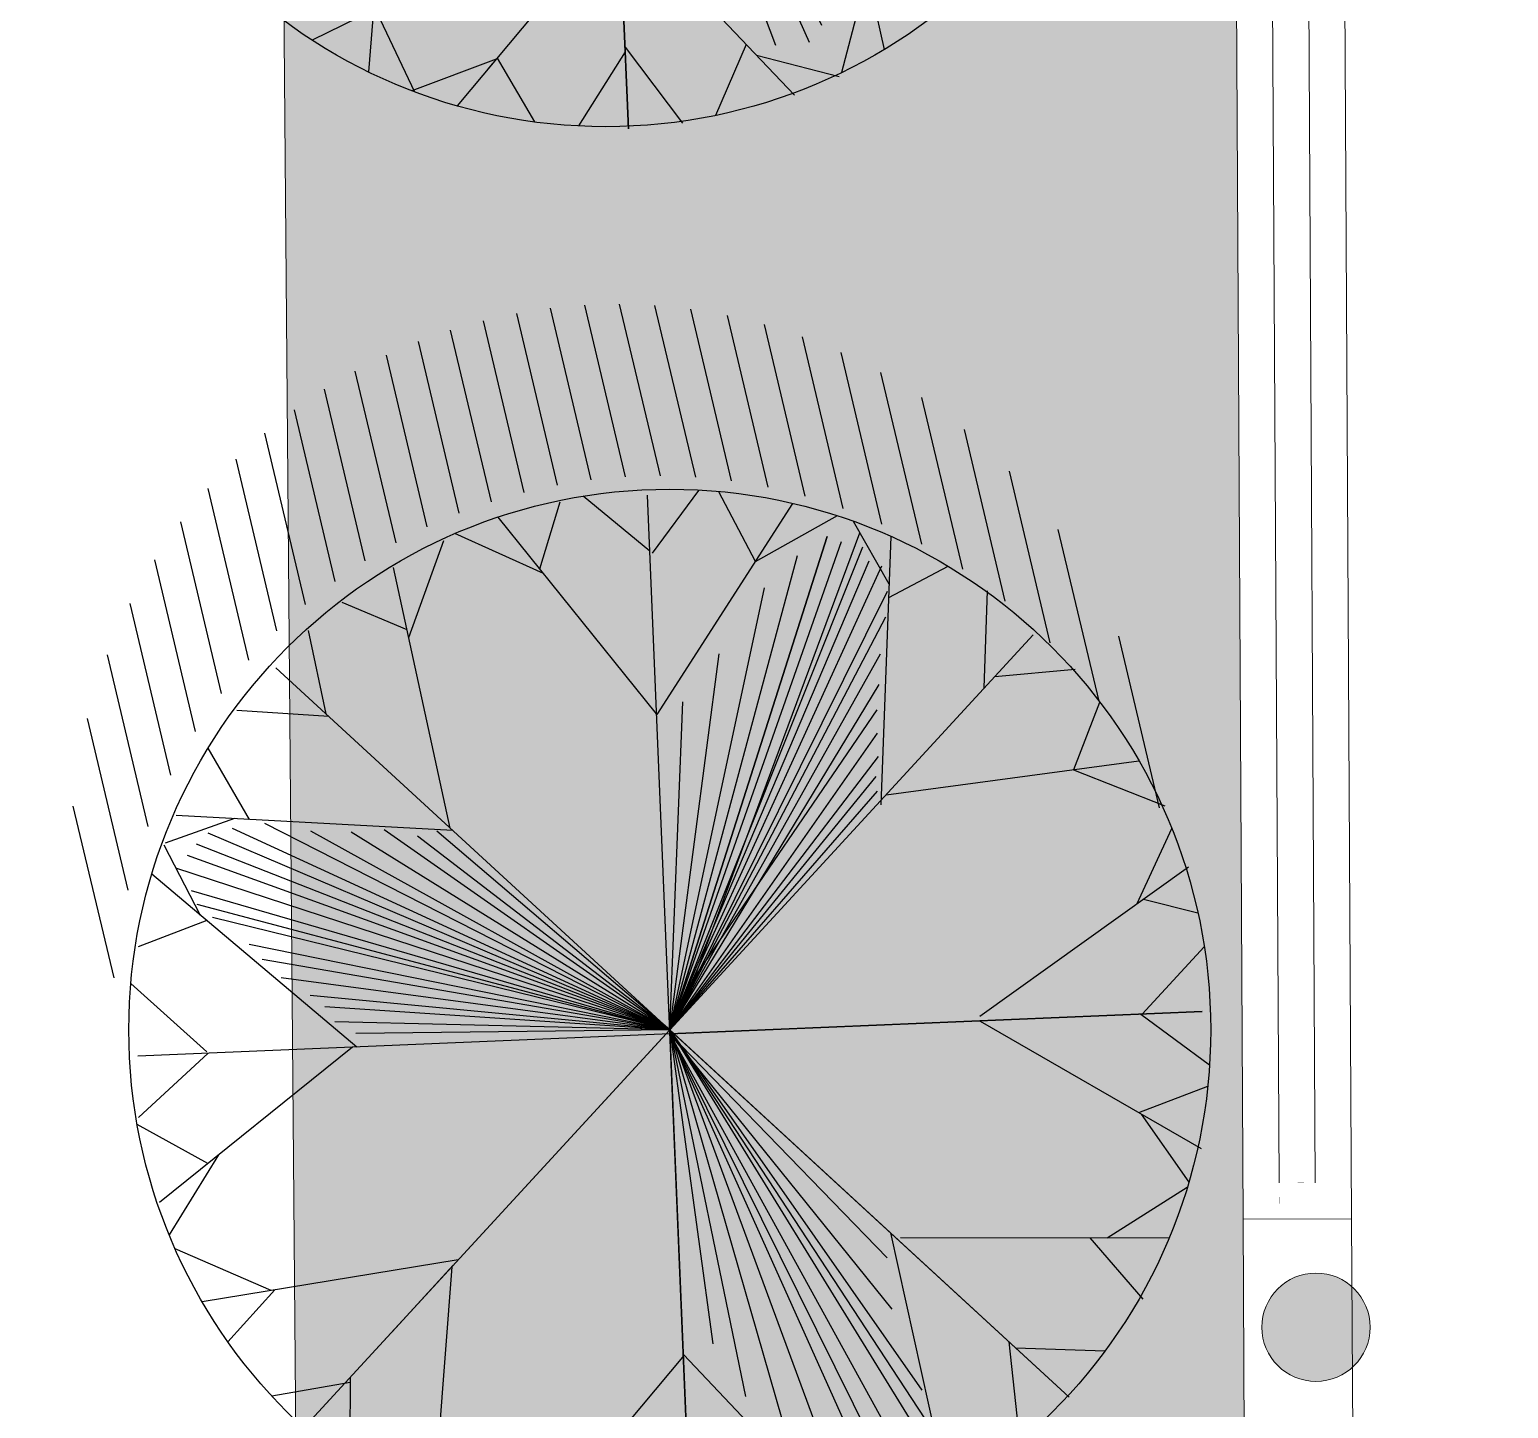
# Model space of a CAD drawing. Header units: millimetres. Extents: x 15176 to 113240, y 14038 to 107702.
# Drawn here: x 20288 to 24381, y 76256 to 80073 of the extents above; entities that cross this region are included whole.
import ezdxf

# ---------------------------------------------------------------- set-up
doc = ezdxf.new("R2010")
doc.units = ezdxf.units.MM
for name, color, linetype in [('graas', 72, 'Continuous'), ('hatch', 252, 'Continuous'), ('wall', 5, 'Continuous'), ('windows', 4, 'Continuous')]:
    doc.layers.add(name, color=color, linetype=linetype)
doc.layers.add('plants', color=3, linetype='Continuous', lineweight=25)

# ---------------------------------------------------------------- blocks, each defined once
blk = doc.blocks.new('T40C')
at = {"color": 82, "linetype": 'Continuous'}
for p, q in [((-0.0015539999999419, 0.4443909689825887), (-0.0549750000000131, 0.506911968982422)), ((-0.0015539999999419, 0.0137749689820339), (-0.0015539999999419, 0.5114739689825001)), ((-0.0015539999999419, 0.5114739689825001), (-0.0015539999999419, -0.4769480310178551)), ((-0.0015539999999419, 0.436354968982414), (0.058516999999938, 0.5048359689826611)), ((-0.1219219999998131, 0.4262809689826099), (-0.1133199999999306, 0.5002069689826385)), ((-0.0015539999999419, 0.2889129689820038), (0.1386210000000574, 0.4895789689826415)), ((-0.0046550000001844, 0.298380968982201), (-0.1711030000001301, 0.4799189689820196)), ((0.0979069999998501, 0.4312939689825726), (0.1805829999998423, 0.475146968982699)), ((0.2217279999999846, 0.4068259689820479), (0.1848150000000714, 0.4759459689821597)), ((-0.2374279999999089, 0.3842559689819609), (-0.221002000000226, 0.4586119689820407)), ((-0.1327099999998609, 0.4380449689824673), (-0.2166360000001077, 0.460739968982125)), ((0.2090880000000652, 0.2244179689823795), (0.2252260000000206, 0.457306968982266)), ((-0.2000170000001162, 0.2177959689825002), (-0.2512870000000476, 0.4459259689820101)), ((-0.2368630000000849, 0.3817479689823813), (-0.2975870000000214, 0.411771968982066)), ((0.2207899999998517, 0.3932869689824656), (0.2878519999999298, 0.4166179689818819)), ((-0.3044960000001993, 0.3219459689826181), (-0.3130409999998847, 0.3997969689826277)), ((0.2979080000000067, 0.3132369689819825), (0.3134490000002188, 0.3990379689821566)), ((0.3507890000000771, 0.3661189689819366), (-0.3486699999998564, -0.3333400310175421)), ((0.0010600000000522, 0.016388968982028), (-0.3443229999998039, 0.3617729689822227)), ((-0.3443229999998039, 0.3617729689822227), (0.3464439999997921, -0.3289950310181666)), ((0.3008300000001327, 0.3161599689819923), (0.3800750000000335, 0.3306309689824047)), ((-0.3054699999997865, 0.3229189689818668), (-0.3893480000001546, 0.3230529689826653)), ((0.3847040000000561, 0.2335429689819648), (0.4046750000002248, 0.2984089689825851)), ((-0.3837789999997767, 0.2522999689826975), (-0.408382999999958, 0.2975499689819117)), ((-0.2033929999997781, 0.2144309689820147), (-0.4334990000002108, 0.2627389689823758)), ((-0.3770150000000285, 0.2508809689825284), (-0.4491619999998875, 0.2275149689821774)), ((0.2091550000000097, 0.2253619689827246), (0.4418000000000575, 0.2362039689824087)), ((0.3861040000001594, 0.2336089689824803), (0.4596569999998792, 0.1963229689827131)), ((0.3914690000001428, 0.2338589689825312), (0.3982270000001336, 0.2341739689818496)), ((-0.4277539999998226, 0.1246049689825668), (-0.4600740000000769, 0.2089529689819756)), ((0.4262840000001233, 0.118141968981945), (0.4586340000000746, 0.1988829689826161)), ((-0.2946200000001227, 0.0137749689820339), (-0.4744460000001709, 0.1634729689822052)), ((0.2937149999997928, 0.0137749689820339), (0.4737810000001446, 0.1555339689821267)), ((-0.4280859999998938, 0.1248809689823247), (-0.4899129999998877, 0.1006239689822905)), ((0.4291299999999865, 0.120381968982656), (0.4873080000002119, 0.0977579689824779)), ((0.4314760000002025, 0.0137749689820339), (0.4910039999999753, 0.0678609689821315)), ((-0.4417889999999716, 0.0137749689820339), (-0.4967200000000958, 0.063408968982003)), ((-0.4276759999997921, 0.0137749689820339), (-0.4952309999998761, -0.044283031017585)), ((0.4953169999998863, 0.0137749689820339), (-0.4938689999999042, 0.0137749689820339)), ((-0.2846349999999802, 0.0167399689826198), (-0.4720790000001216, -0.1432080310178208)), ((-0.0015539999999419, 0.0137749689820339), (-0.2916650000001937, 0.0059429689827084)), ((-0.0015539999999419, 0.0137749689820339), (-0.0528349999999591, -0.0020930310174663)), ((-0.0015539999999419, 0.0137749689820339), (-0.0528349999999591, -0.0020930310174663)), ((-0.0015539999999419, 0.0137749689820339), (0.0010600000000522, 0.016388968982028)), ((-0.0015539999999419, 0.0137749689820339), (0.4953169999998863, 0.0137749689820339)), ((0.284979999999905, 0.0137749689820339), (0.4722489999999198, -0.13302203101739)), ((0.2916989999998805, 0.0137749689820339), (0.3746919999998681, 0.0137749689820339)), ((0.4349240000001373, 0.0169079689821956), (0.4927379999999175, -0.0276260310174621)), ((-0.429410000000189, -0.1067990310175446), (-0.4873739999998179, -0.0863020310180218)), ((0.4191289999998844, -0.091383031017358), (0.4832999999998719, -0.0908910310181454)), ((0.4216989999999896, -0.093396031017619), (0.4533190000001923, -0.1840350310176291)), ((-0.4387120000001232, -0.1147360310178556), (-0.4590370000000803, -0.1779190310180638)), ((0.2041709999998602, -0.18672203101778), (0.2148520000000644, -0.4325490310175155)), ((0.207140999999865, -0.18969203101733), (0.4317769999997836, -0.2236440310180114)), ((-0.3711629999997967, -0.2191800310174585), (-0.4529449999999997, -0.1923010310174504)), ((-0.2066180000001623, -0.1905600310174123), (-0.4335219999998117, -0.2300270310179258)), ((-0.2067480000000614, -0.1914180310177471), (-0.2413719999999557, -0.4204180310180163)), ((0.3628359999997883, -0.2132240310174893), (0.4475790000001325, -0.1967410310180639)), ((0.3754509999998845, -0.2151300310179067), (0.3928270000001248, -0.2870600310179725)), ((-0.371157999999923, -0.2191800310174585), (-0.3953010000000177, -0.2871630310173714)), ((-0.0015539999999419, -0.2564830310175239), (0.1599949999999808, -0.4525260310174417)), ((-0.0015539999999419, -0.2596290310175391), (-0.1423620000000483, -0.4598530310177011)), ((0.3007290000000467, -0.2832810310173954), (0.387391000000207, -0.2905470310179226)), ((-0.312626999999793, -0.2937890310176954), (-0.3837079999998423, -0.3015960310176524)), ((-0.312445999999909, -0.297118031017817), (-0.3081750000001193, -0.3761220310179851)), ((0.3007729999999356, -0.2851340310180603), (0.3017239999999219, -0.3787290310174285)), ((-0.2322439999998096, -0.3600510310179743), (-0.2901510000001508, -0.3881670310174741)), ((-0.2314580000002024, -0.3548460310175869), (-0.2032500000000255, -0.439387031017759)), ((0.2123120000001109, -0.3740560310179717), (0.1875350000000253, -0.4420470310178644)), ((0.2119910000001255, -0.3666760310179598), (0.2724349999998594, -0.3967290310174576)), ((-0.1045709999998508, -0.4061170310178568), (-0.1916740000001482, -0.4425170310178146)), ((0.1172059999998964, -0.4006020310180247), (0.0946549999998751, -0.4728260310175756)), ((-0.1085809999999583, -0.4118180310179014), (-0.0868559999998979, -0.4727290310174794)), ((-0.0015539999999419, -0.4144080310179561), (-0.04696899999999, -0.4779440310176142)), ((-0.0015539999999419, -0.4109140310174553), (0.051499000000149, -0.4769660310175823)), ((0.1259260000001632, -0.4111830310175719), (0.1857329999998001, -0.4427920310181435))]:
    blk.add_line(p, q, dxfattribs=at)
at = {"color": 31, "linetype": 'Continuous'}
for p, q in [((-0.0015539999999419, 0.0137749689820339), (0.1054070000000138, 0.4377799689818858)), ((0.0010600000000522, 0.016388968982028), (0.1416540000000168, 0.434909968982538)), ((0.0010600000000522, 0.016388968982028), (0.1801099999997859, 0.4343369689822794)), ((-0.0015539999999419, 0.0137749689820339), (0.1166320000002088, 0.4328059689823931)), ((0.0010600000000522, 0.016388968982028), (0.1609749999997803, 0.4320409689826192)), ((-0.0015539999999419, 0.0137749689820339), (0.2032939999999144, 0.413480968982185)), ((-0.0015539999999419, 0.0137749689820339), (0.0851659999998446, 0.4075499689824937)), ((-0.0015539999999419, 0.0137749689820339), (0.2071580000001632, 0.3566559689825226)), ((0.0010600000000522, 0.016388968982028), (0.3507890000000771, 0.3661189689819366)), ((0.0010600000000522, 0.016388968982028), (0.049101999999948, 0.3369479689827131)), ((0.0010600000000522, 0.016388968982028), (0.0174550000001545, 0.3021259689821818)), ((-0.0015539999999419, 0.0137749689820339), (0.1988780000001498, 0.2925589689821209)), ((-0.0015539999999419, 0.0137749689820339), (0.1836060000000543, 0.2378379689826033)), ((-0.0015539999999419, 0.0137749689820339), (-0.4476979999999458, -0.155924031018003)), ((-0.0015539999999419, 0.0137749689820339), (-0.4464100000000144, -0.1312430310181298)), ((-0.0015539999999419, 0.0137749689820339), (-0.4421779999997852, -0.1429140310174262)), ((-0.0015539999999419, 0.0137749689820339), (-0.437945000000127, -0.1735270310173291)), ((-0.0015539999999419, 0.0137749689820339), (-0.4327939999998307, -0.1117270310178355)), ((-0.0015539999999419, 0.0137749689820339), (-0.4324249999999665, -0.1861560310180721)), ((-0.4324249999999665, -0.1861560310180721), (-0.0015539999999419, 0.0137749689820339)), ((-0.0015539999999419, 0.0137749689820339), (-0.4145779999998922, -0.0968020310174325)), ((-0.0015539999999419, 0.0137749689820339), (-0.4013300000001436, -0.1945740310175097)), ((-0.0015539999999419, 0.0137749689820339), (-0.3864260000000286, -0.0774780310175629)), ((-0.0015539999999419, 0.0137749689820339), (-0.3647150000001602, -0.0593020310179782)), ((-0.0015539999999419, 0.0137749689820339), (-0.3588270000000193, -0.1966790310179931)), ((-0.0015539999999419, 0.0137749689820339), (-0.3308569999999236, -0.0302180310172844)), ((-0.0015539999999419, 0.0137749689820339), (-0.3155849999998281, -0.0151040310174722)), ((-0.0015539999999419, 0.0137749689820339), (-0.3006810000001678, -0.0041970310176112)), ((-0.0015539999999419, 0.0137749689820339), (-0.2861450000000332, -0.1863460310178198)), ((-0.0015539999999419, 0.0137749689820339), (-0.2311300000001211, -0.1809890310178162)), ((-0.0015539999999419, 0.0137749689820339), (0.0088070000001608, -0.2668980310172628)), ((-0.0015539999999419, 0.0137749689820339), (0.0242619999999079, -0.2768460310180672)), ((-0.0015539999999419, 0.0137749689820339), (0.0408219999999346, -0.3032510310176804)), ((-0.0015539999999419, 0.0137749689820339), (0.0625350000000253, -0.3241060310174362)), ((-0.0015539999999419, 0.0137749689820339), (0.0871900000001915, -0.3518490310179914)), ((-0.0015539999999419, 0.0137749689820339), (0.1103750000002037, -0.387820031017327)), ((-0.0015539999999419, 0.0137749689820339), (0.1339269999998578, -0.4063780310179936)), ((-0.0015539999999419, 0.0137749689820339), (0.1521429999997963, -0.4201550310181119)), ((-0.0015539999999419, 0.0137749689820339), (0.1668629999999212, -0.421111031017972)), ((-0.0015539999999419, 0.0137749689820339), (0.1801099999997859, -0.4201550310181119)), ((-0.0015539999999419, 0.0137749689820339), (0.1959350000001905, -0.4201550310181119)), ((-0.0015539999999419, 0.0137749689820339), (0.2012700000000223, -0.3954730310179002)), ((-0.0015539999999419, 0.0137749689820339), (0.2071580000001632, -0.3832280310180067)), ((-0.0015539999999419, 0.0137749689820339), (0.206239000000096, -0.3646680310175725)), ((-0.0015539999999419, 0.0137749689820339), (0.2018229999998766, -0.3233400310173238)), ((-0.0015539999999419, 0.0137749689820339), (0.2038470000002235, -0.305164031017739)), ((-0.0015539999999419, 0.0137749689820339), (0.2043979999998555, -0.2808650310180383)), ((-0.0015539999999419, 0.0137749689820339), (0.198327000000063, -0.250443031017312)), ((-0.0015539999999419, 0.0137749689820339), (0.1970400000000154, -0.2334140310176736)), ((-0.0015539999999419, 0.0137749689820339), (0.2007189999999355, -0.2173430310176627)), ((-0.0015539999999419, 0.0137749689820339), (0.1959350000001905, -0.1959130310178807)), ((-0.0528349999999591, -0.0020930310174663), (-0.4550580000000082, -0.166447031017924)), ((-0.0528349999999591, -0.0020930310174663), (-0.346313999999893, -0.0449520310176013))]:
    blk.add_line(p, q, dxfattribs=at)
at = {"color": 82, "linetype": 'Continuous'}
blk.add_circle((-0.0015539999999419, 0.0137749689820339), 0.496022, dxfattribs=at)
blk = doc.blocks.new('*X27')
at = {"color": 0}
for p, q in [((7.995964811032191, 13.28125), (8.157783866036956, 13.28125)), ((8.071224623011533, 13.25), (8.233043678016283, 13.25)), ((8.123792995025271, 13.21875), (8.285612050030016, 13.21875)), ((8.164964926502805, 13.1875), (8.326783981507544, 13.1875)), ((8.198714148590668, 13.15625), (8.360533203595407, 13.15625)), ((8.227000176368897, 13.125), (8.388819231373635, 13.125)), ((8.250959552350487, 13.09375), (8.412778607355223, 13.09375)), ((8.271318105013945, 13.0625), (8.43313716001868, 13.0625)), ((8.28856912068646, 13.03125), (8.450388175691195, 13.03125)), ((8.303061916825666, 13), (8.4648809718304, 13)), ((8.315050334816608, 12.96875), (8.47686938982134, 12.96875)), ((8.324721190037453, 12.9375), (8.486540245042185, 12.9375)), ((8.332211801236857, 12.90625), (8.494030856241592, 12.90625)), ((8.337621130199329, 12.875), (8.499440185204064, 12.875)), ((8.34101693128403, 12.84375), (8.502835986288762, 12.84375)), ((8.342440235567718, 12.8125), (8.50425929057245, 12.8125)), ((8.341907907775509, 12.78125), (8.503726962780243, 12.78125)), ((8.339413663043858, 12.75), (8.501232718048593, 12.75)), ((8.334927690324987, 12.71875), (8.49674674532972, 12.71875)), ((8.328394828535162, 12.6875), (8.490213883539896, 12.6875)), ((8.319731026501376, 12.65625), (8.481550081506109, 12.65625)), ((8.308817528247237, 12.625), (8.47063658325197, 12.625)), ((8.295491766881273, 12.59375), (8.457310821886008, 12.59375)), ((8.279533142717968, 12.5625), (8.441352197722702, 12.5625)), ((8.260640315670857, 12.53125), (8.422459370675591, 12.53125)), ((8.23839343998618, 12.5), (8.400212494990916, 12.5)), ((8.21218751078164, 12.46875), (8.374006565786377, 12.46875)), ((8.181104577386034, 12.4375), (8.342923632390773, 12.4375)), ((8.143638267299758, 12.40625), (8.305457322304502, 12.40625)), ((8.096984765041388, 12.375), (8.258803820046149, 12.375)), ((8.034562227647518, 12.34375), (8.196381282652291, 12.34375)), ((7.926529839722778, 12.3125), (8.08834889472758, 12.3125))]:
    blk.add_line(p, q, dxfattribs=at)
blk = doc.blocks.new('SHADOW1')
blk.add_blockref('*X27', (-7.842490835048404, -12.80538684877296))

msp = doc.modelspace()

# ---------------------------------------------------------------- hatches: boundary and pattern name
at = {"layer": 'graas', "linetype": 'ByBlock', "lineweight": 13}
h = msp.add_hatch(dxfattribs=at)
h.set_pattern_fill('AR-SAND', color=256, scale=10, angle=69, style=0)
h.set_pattern_definition([(37.50000000000001, (25327.59192455947, 41406.08846742971), (-16.0003129598405, 489.4132373293423), [0, -386.08, 0, -431.8, 0, -412.75]), (7.499999999999989, (25327.59192455947, 41406.08846742971), (449.5232831380026, 716.8251005683543), [0, -208.2799999999999, 0, -347.9799999999998, 0, -133.3499999999999]), (327.5, (25015.17192455946, 41406.08846742971), (790.9923702414579, 1.437184678545691), [0, -127, 0, -457.2, 0, -596.9]), (317.5, (25015.17192455946, 41406.08846742971), (763.5564524722973, 222.9293232572162), [0, -63.5, 0, -299.72, 0, -342.9])])
edge = h.paths.add_edge_path()
edge.add_line((23714.70729949567, 64280.1761545648), (23592.53843724974, 86683.61263442083))
edge.add_line((22183.20993757501, 86675.92738222779), (23592.53843725005, 86683.61263442069))
edge.add_arc((22622.24887066183, 84935.91609648775), 1794.545752904836, 103.3105260061327, 159.0228163147476)
edge.add_line((21055.9950642951, 72413.78181990533), (20946.64011591981, 85578.3565686676))
edge.add_line((21105.87946654015, 63265.93500779584), (21055.9950642951, 72413.78181990531))
edge.add_line((21105.87946654015, 63265.93500779584), (52715.57755637063, 63438.30681580104))
edge.add_line((53914.25828636662, 64444.85824642674), (23714.70729949567, 64280.1761545648))
edge.add_arc((52700.43905803916, 64673.35236428081), 1235.138324622552, 269.9226120434718, 349.3391731090709)
at = {"layer": 'hatch', "linetype": 'ByBlock', "lineweight": 13}
h = msp.add_hatch(color=256, dxfattribs=at)
edge = h.paths.add_edge_path()
edge.add_arc((23848.17712322617, 76481.08537503518), 150, 0, 360)
h = msp.add_hatch(color=256, dxfattribs=at)
edge = h.paths.add_edge_path()
edge.add_arc((23848.17712322617, 76481.08537503518), 150, 0, 360)

# ---------------------------------------------------------------- linework, layer by layer
at = {"color": 7, "lineweight": 20}
msp.add_line((21055.9950642951, 72413.78181990533, -176709.9999997358), (20946.64011591981, 85578.3565686676, 19.99999999995191), dxfattribs=at)
at = {"layer": 'wall', "color": 0, "linetype": 'ByBlock', "lineweight": 13}
for p, q in [((23946.53972160793, 76781.62621957978, -176709.9999997358), (23917.09325485118, 82181.54593246407, -176709.9999997358)), ((23617.09771524649, 82179.91001764423, -176709.9999997358), (23646.54418200214, 76779.99030476, -176709.9999997358))]:
    msp.add_line(p, q, dxfattribs=at)
at = {"layer": 'wall', "linetype": 'ByBlock', "lineweight": 13}
for p, q in [((23646.54418200324, 76779.99030476, -176709.9999997358), (23946.53972160793, 76781.62621957978, -176709.9999997358)), ((23649.81601164286, 76179.99922555065, -176709.9999997358), (23646.54418200324, 76779.99030476002, -176709.9999997358)), ((23949.81155124755, 76181.63514037049, -176709.9999997358), (23946.53972160793, 76781.62621957978, -176709.9999997358))]:
    msp.add_line(p, q, dxfattribs=at)
at = {"layer": 'wall', "color": 0, "linetype": 'ByBlock', "lineweight": 13, "const_width": 0.1, "elevation": -176709.9999997358}
msp.add_lwpolyline([(23746.54269520481, 76780.53560969996), (23745.99739026488, 76880.5341229015), (23845.99590346642, 76881.07942784144), (23846.54120840636, 76781.08091463987)], dxfattribs=at)
at = {"layer": 'wall', "linetype": 'ByBlock', "lineweight": 13}
msp.add_circle((23848.17712322617, 76481.08537503518, -176709.9999997358), 150, dxfattribs=at)
msp.add_circle((23848.17712322617, 76481.08537503518, -176709.9999997358), 150, dxfattribs=at)
at = {"layer": 'windows', "linetype": 'ByBlock', "lineweight": 13}
for p, q in [((23745.99739026485, 76880.5341229015, -176709.9999997358), (23717.641533388, 82080.4568093826, -176709.9999997358)), ((23845.99590346642, 76881.07942784141, -176709.9999997358), (23817.64004658954, 82081.00211432253, -176709.9999997358))]:
    msp.add_line(p, q, dxfattribs=at)

# ---------------------------------------------------------------- block references
at = {"layer": 'plants'}
for name, p, xscale, yscale, zscale, rotation in [('T40C', (21848.75128158092, 81326.23550941181, -541.3449999994066), 3017.934968268316, 3017.934968268316, 3017.934968268316, 227.4000000000005), ('SHADOW1', (22026.01238040268, 77328.8843365123, -541.3449999994066), 3017.934968268326, 3017.934968268326, 3017.934968268326, 103.3444740000001), ('T40C', (22026.01238040268, 77328.8843365123, -541.3449999994066), 3017.934968268316, 3017.934968268316, 3017.934968268316, 227.4000000000005)]:
    msp.add_blockref(name, p, dxfattribs=dict(at, xscale=xscale, yscale=yscale, zscale=zscale, rotation=rotation))

doc.saveas('drawing.dxf')
